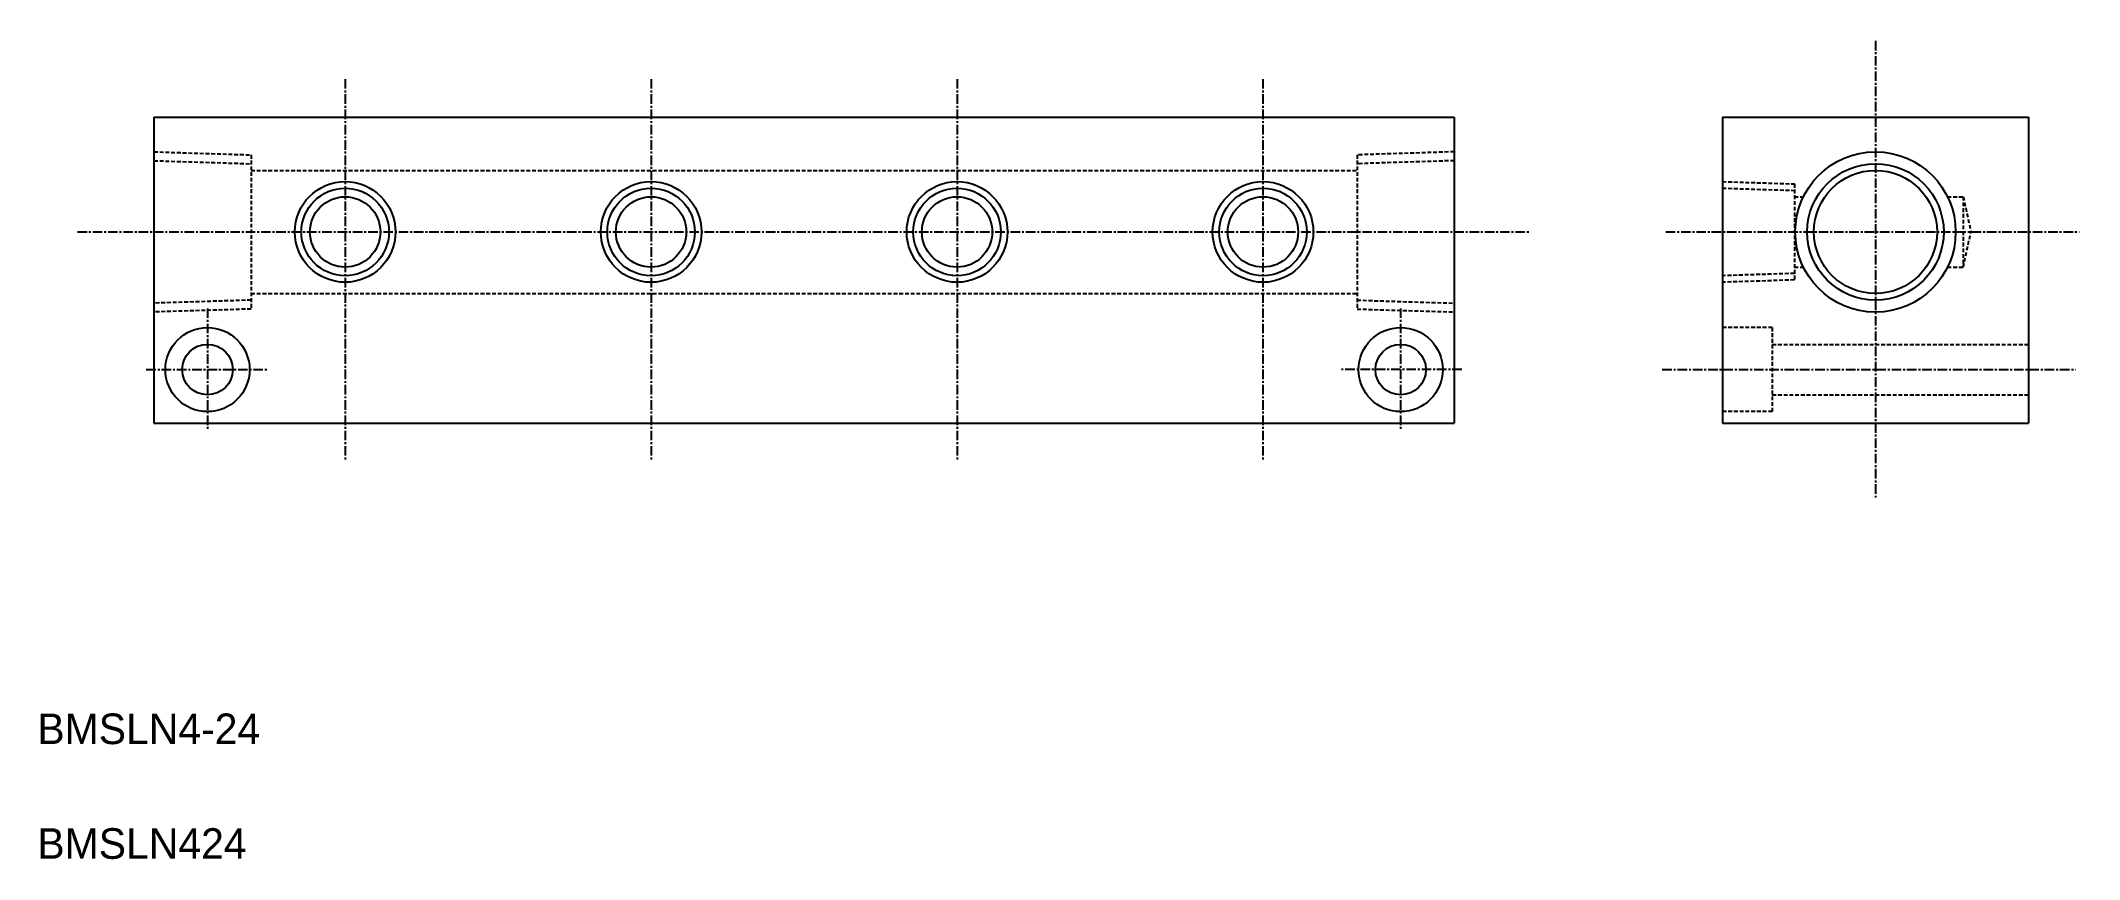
# Model space of a CAD drawing. Extents: x 707 to 974, y 122 to 229.
import ezdxf

# ---------------------------------------------------------------- set-up
doc = ezdxf.new("R2010")
doc.units = 0
doc.linetypes.add('CENTER', pattern=[2, 1.25, -0.25, 0.25, -0.25])
doc.linetypes.add('DASHED', pattern=[0.75, 0.5, -0.25])
doc.layers.get('0').update_dxf_attribs({"linetype": 'CONTINUOUS'})
doc.layers.add('CENTER', color=1, linetype='CENTER')

msp = doc.modelspace()

# ---------------------------------------------------------------- linework, layer by layer
at = {"color": 7, "linetype": 'CONTINUOUS'}
for p, q in [((722, 218.85), (892, 218.85)), ((722, 218.85), (722, 178.85)), ((892, 218.85), (892, 178.85)), ((927.08, 218.85), (927.08, 178.85)), ((927.08, 218.85), (967.08, 218.85)), ((967.08, 218.85), (967.08, 178.85)), ((722, 178.85), (892, 178.85)), ((927.08, 178.85), (967.08, 178.85))]:
    msp.add_line(p, q, dxfattribs=at)
at = {"color": 3, "linetype": 'DASHED'}
for p, q in [((722, 214.33), (734.7, 213.93)), ((734.7, 213.93), (734.7, 193.77)), ((892, 214.33), (879.3, 213.93)), ((879.3, 213.93), (879.3, 193.77)), ((722, 213.17), (734.7, 212.77)), ((734.7, 211.9), (879.3, 211.9)), ((892, 213.17), (879.3, 212.77)), ((927.08, 210.43), (936.48, 210.14)), ((927.08, 209.58), (936.48, 209.28)), ((936.48, 210.14), (936.48, 197.57)), ((936.48, 208.45), (937.67, 208.45)), ((956.49, 208.45), (958.56, 208.45)), ((958.56, 208.45), (958.56, 199.25)), ((958.56, 208.45), (959.56, 203.85)), ((958.56, 199.25), (959.56, 203.85)), ((936.48, 198.42), (927.08, 198.13)), ((936.48, 197.57), (927.08, 197.27)), ((936.48, 199.25), (937.67, 199.25)), ((956.49, 199.25), (958.56, 199.25)), ((734.7, 194.93), (722, 194.54)), ((734.7, 195.8), (879.3, 195.8)), ((879.3, 194.93), (892, 194.54)), ((734.7, 193.77), (722, 193.38)), ((879.3, 193.77), (892, 193.38)), ((933.58, 191.35), (927.08, 191.35)), ((933.58, 191.35), (933.58, 180.35)), ((933.58, 189.15), (967.08, 189.15)), ((933.58, 182.55), (967.08, 182.55)), ((933.58, 180.35), (927.08, 180.35))]:
    msp.add_line(p, q, dxfattribs=at)
at = {"color": 3, "linetype": 'CONTINUOUS'}
for centre, radius in [((947.08, 203.85), 10.48), ((747, 203.85), 6.58), ((787, 203.85), 6.58), ((827, 203.85), 6.58), ((867, 203.85), 6.58)]:
    msp.add_circle(centre, radius, dxfattribs=at)
at = {"color": 7, "linetype": 'CONTINUOUS'}
for centre, radius in [((947.08, 203.85), 8.92), ((947.08, 203.85), 8.05), ((747, 203.85), 5.72), ((747, 203.85), 4.6), ((787, 203.85), 5.72), ((787, 203.85), 4.6), ((827, 203.85), 5.72), ((827, 203.85), 4.6), ((867, 203.85), 5.72), ((867, 203.85), 4.6), ((729, 185.85), 5.5), ((885, 185.85), 5.5), ((729, 185.85), 3.3), ((885, 185.85), 3.3)]:
    msp.add_circle(centre, radius, dxfattribs=at)
at = {"layer": 'CENTER', "color": 1, "linetype": 'CENTER'}
for p, q in [((947.08, 228.85), (947.08, 168.85)), ((747, 223.85), (747, 173.85)), ((787, 223.85), (787, 173.85)), ((827, 223.85), (827, 173.85)), ((867, 223.85), (867, 173.85)), ((712, 203.85), (902, 203.85)), ((919.66, 203.85), (973.72, 203.85)), ((729, 193.85), (729, 177.85)), ((885, 193.85), (885, 177.85)), ((721, 185.85), (737, 185.85)), ((893, 185.85), (877, 185.85)), ((919.2, 185.85), (973.25, 185.85))]:
    msp.add_line(p, q, dxfattribs=at)

# ---------------------------------------------------------------- texts
at = {"color": 7, "linetype": 'CONTINUOUS'}
for s, p in [('BMSLN4-24', (706.76, 136.87)), ('BMSLN424', (706.76, 121.87))]:
    msp.add_text(s, height=4, dxfattribs=at).set_placement(p)

doc.saveas('drawing.dxf')
